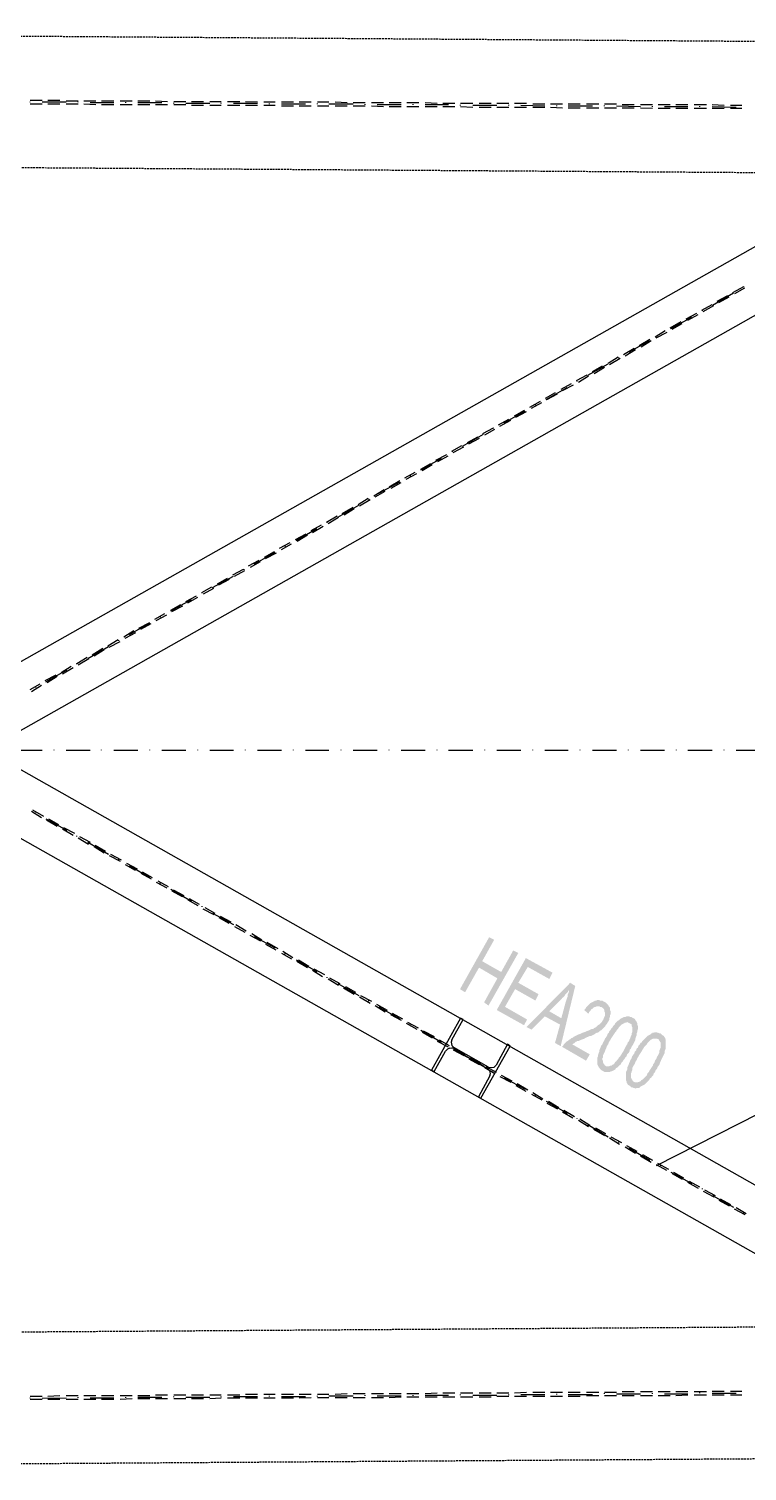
# Model space of a CAD drawing. Header units: metres. Extents: x 11 to 152679, y -40 to 137873.
# Drawn here: x 28890 to 31291, y 1538 to 6358 of the extents above; entities that cross this region are included whole.
import ezdxf

# ---------------------------------------------------------------- set-up
doc = ezdxf.new("R2010")
doc.units = ezdxf.units.M
doc.linetypes.add('HIDDEN', pattern=[9.525, 6.35, -3.175])
for name, color, linetype in [('CA3', 6, 'Continuous'), ('LAYER_1', 160, 'Continuous'), ('TR', 4, 'HIDDEN')]:
    doc.layers.add(name, color=color, linetype=linetype)

# ---------------------------------------------------------------- blocks, each defined once
blk = doc.blocks.new('TPODISTINTIPILONE')
at = {"layer": 'LAYER_1'}
for points in [[(24079.1, 2275.9), (24062.2, 2284.4), (23964.8, 2110.8), (23981.7, 2100.2), (24028.3, 2182.8), (24089.7, 2146.8), (24038.9, 2204)], [(24159.5, 2231.5), (24142.6, 2240), (24102.4, 2168), (24038.9, 2204), (24089.7, 2146.8), (24045.2, 2066.4), (24060, 2055.8)], [(24273.8, 2165.9), (24184.9, 2214.5), (24087.5, 2041), (24178.6, 1990.2), (24189.1, 2009.2), (24115.1, 2051.6), (24148.9, 2110.8), (24216.7, 2072.7), (24227.2, 2093.9), (24159.5, 2132), (24191.3, 2184.9), (24263.2, 2144.7)], [(24350, 2121.4), (24333.1, 2132), (24187, 1983.8), (24204, 1975.4), (24248.4, 2019.8), (24299.2, 1992.3), (24263.2, 2036.7), (24305.6, 2079.1), (24305.6, 2081.2), (24309.8, 2083.3), (24314, 2087.5), (24316.1, 2091.8), (24320.4, 2096), (24324.6, 2100.2), (24326.7, 2104.5), (24331, 2108.7)], [(24350, 2121.4), (24331, 2108.7), (24328.8, 2106.6), (24328.8, 2102.4), (24326.7, 2096), (24324.6, 2091.8), (24324.6, 2085.4), (24322.5, 2081.2), (24318.3, 2068.5), (24303.4, 2013.5), (24263.2, 2036.7), (24299.2, 1992.3), (24282.3, 1930.9), (24301.3, 1920.3)], [(24447.4, 2068.5), (24443.1, 2070.6), (24441, 2072.7), (24432.6, 2072.7), (24428.3, 2074.8), (24424.1, 2074.8), (24419.9, 2072.7), (24415.6, 2072.7), (24413.5, 2070.6), (24409.3, 2068.5), (24405, 2066.4), (24400.8, 2064.3), (24390.2, 2053.7), (24386, 2049.5), (24383.9, 2045.2), (24379.7, 2041), (24394.5, 2028.3), (24396.6, 2034.6), (24400.8, 2038.9), (24402.9, 2043.1), (24407.2, 2045.2), (24411.4, 2049.5), (24415.6, 2051.6), (24417.7, 2051.6), (24422, 2053.7), (24430.4, 2053.7), (24432.6, 2051.6), (24436.8, 2051.6), (24468.5, 2034.6), (24468.5, 2038.9), (24466.4, 2038.9), (24466.4, 2047.3), (24464.3, 2051.6), (24462.2, 2053.7), (24460.1, 2057.9), (24458, 2060), (24453.7, 2064.3), (24451.6, 2066.4)], [(24468.5, 2034.6), (24436.8, 2051.6), (24438.9, 2049.5), (24443.1, 2047.3), (24445.2, 2045.2), (24447.4, 2041), (24447.4, 2036.7), (24449.5, 2032.5), (24449.5, 2021.9), (24447.4, 2017.7), (24445.2, 2013.5), (24443.1, 2007.1), (24441, 2005), (24438.9, 2000.8), (24434.7, 1996.5), (24430.4, 1992.3), (24426.2, 1990.2), (24422, 1985.9), (24419.9, 1983.8), (24415.6, 1981.7), (24411.4, 1979.6), (24409.3, 1977.5), (24405, 1977.5), (24400.8, 1975.4), (24396.6, 1973.2), (24390.2, 1971.1), (24386, 1969), (24379.7, 1966.9), (24373.3, 1964.8), (24369.1, 1962.7), (24364.8, 1960.5), (24358.5, 1958.4), (24354.2, 1956.3), (24345.8, 1952.1), (24343.7, 1950), (24339.4, 1947.8), (24337.3, 1947.8), (24333.1, 1943.6), (24328.8, 1941.5), (24324.6, 1937.3), (24320.4, 1935.1), (24311.9, 1926.7), (24309.8, 1922.5), (24305.6, 1918.2), (24386, 1871.7), (24398.7, 1892.8), (24339.4, 1926.7), (24347.9, 1930.9), (24352.1, 1935.1), (24354.2, 1935.1), (24356.4, 1937.3), (24360.6, 1937.3), (24364.8, 1939.4), (24369.1, 1941.5), (24375.4, 1943.6), (24381.8, 1945.7), (24383.9, 1947.8), (24388.1, 1950), (24394.5, 1952.1), (24398.7, 1954.2), (24402.9, 1954.2), (24407.2, 1956.3), (24415.6, 1960.5), (24417.7, 1962.7), (24422, 1964.8), (24424.1, 1964.8), (24428.3, 1966.9), (24432.6, 1971.1), (24436.8, 1973.2), (24441, 1977.5), (24443.1, 1979.6), (24449.5, 1985.9), (24451.6, 1990.2), (24455.8, 1994.4), (24458, 1998.6), (24462.2, 2005), (24464.3, 2009.2), (24464.3, 2013.5), (24466.4, 2019.8), (24466.4, 2024), (24468.5, 2028.3)], [(24540.5, 2015.6), (24538.4, 2017.7), (24534.2, 2017.7), (24529.9, 2019.8), (24521.5, 2019.8), (24517.2, 2017.7), (24513, 2017.7), (24508.8, 2015.6), (24504.5, 2013.5), (24532, 1996.5), (24536.3, 1994.4), (24538.4, 1992.3), (24538.4, 1988.1), (24540.5, 1983.8), (24540.5, 1966.9), (24538.4, 1962.7), (24538.4, 1958.4), (24536.3, 1954.2), (24534.2, 1947.8), (24532, 1943.6), (24529.9, 1937.3), (24525.7, 1933), (24523.6, 1926.7), (24519.4, 1920.3), (24515.1, 1911.9), (24510.9, 1903.4), (24506.6, 1897), (24504.5, 1892.8), (24500.3, 1886.5), (24496.1, 1882.2), (24493.9, 1878), (24489.7, 1873.8), (24487.6, 1869.5), (24483.4, 1867.4), (24481.3, 1863.2), (24477, 1858.9), (24474.9, 1858.9), (24470.7, 1854.7), (24466.4, 1854.7), (24462.2, 1852.6), (24453.7, 1852.6), (24451.6, 1854.7), (24424.1, 1867.4), (24424.1, 1858.9), (24426.2, 1854.7), (24428.3, 1850.5), (24430.4, 1848.4), (24432.6, 1844.1), (24436.8, 1839.9), (24445.2, 1835.7), (24449.5, 1833.5), (24464.3, 1833.5), (24468.5, 1835.7), (24470.7, 1835.7), (24479.1, 1839.9), (24483.4, 1842), (24485.5, 1846.2), (24489.7, 1848.4), (24493.9, 1852.6), (24498.2, 1856.8), (24500.3, 1856.8), (24504.5, 1865.3), (24508.8, 1869.5), (24510.9, 1873.8), (24515.1, 1878), (24517.2, 1882.2), (24521.5, 1886.5), (24523.6, 1892.8), (24527.8, 1897), (24532, 1903.4), (24532, 1907.6), (24536.3, 1911.9), (24538.4, 1918.2), (24542.6, 1924.6), (24544.7, 1928.8), (24546.9, 1933), (24549, 1937.3), (24551.1, 1941.5), (24551.1, 1945.7), (24553.2, 1952.1), (24555.3, 1956.3), (24555.3, 1962.7), (24557.5, 1966.9), (24557.5, 1971.1), (24559.6, 1977.5), (24559.6, 1985.9), (24557.5, 1992.3), (24557.5, 1996.5), (24553.2, 2005), (24551.1, 2007.1), (24549, 2011.4), (24544.7, 2013.5)], [(24504.5, 2013.5), (24500.3, 2011.4), (24496.1, 2007.1), (24491.8, 2005), (24487.6, 2000.8), (24483.4, 1996.5), (24483.4, 1994.4), (24477, 1988.1), (24474.9, 1983.8), (24470.7, 1979.6), (24468.5, 1975.4), (24464.3, 1971.1), (24462.2, 1964.8), (24458, 1960.5), (24455.8, 1954.2), (24451.6, 1947.8), (24449.5, 1945.7), (24447.4, 1939.4), (24443.1, 1933), (24441, 1926.7), (24436.8, 1922.5), (24434.7, 1916.1), (24432.6, 1911.9), (24430.4, 1905.5), (24430.4, 1901.3), (24428.3, 1897), (24426.2, 1890.7), (24426.2, 1886.5), (24424.1, 1882.2), (24424.1, 1867.4), (24451.6, 1854.7), (24449.5, 1854.7), (24447.4, 1858.9), (24445.2, 1861.1), (24443.1, 1865.3), (24443.1, 1869.5), (24441, 1873.8), (24441, 1880.1), (24443.1, 1882.2), (24443.1, 1890.7), (24449.5, 1903.4), (24451.6, 1909.7), (24453.7, 1914), (24455.8, 1920.3), (24460.1, 1926.7), (24462.2, 1933), (24466.4, 1939.4), (24468.5, 1943.6), (24477, 1956.3), (24481.3, 1962.7), (24483.4, 1966.9), (24487.6, 1971.1), (24489.7, 1975.4), (24493.9, 1979.6), (24496.1, 1983.8), (24504.5, 1992.3), (24513, 1996.5), (24515.1, 1998.6), (24519.4, 1998.6), (24523.6, 2000.8), (24532, 1996.5)], [(24635.8, 1962.7), (24631.5, 1962.7), (24627.3, 1964.8), (24625.2, 1964.8), (24620.9, 1966.9), (24616.7, 1966.9), (24612.5, 1964.8), (24608.2, 1964.8), (24608.2, 1962.7), (24604, 1962.7), (24599.8, 1958.4), (24625.2, 1943.6), (24627.3, 1943.6), (24629.4, 1941.5), (24631.5, 1937.3), (24633.6, 1935.1), (24635.8, 1930.9), (24635.8, 1916.1), (24633.6, 1911.9), (24633.6, 1909.7), (24631.5, 1905.5), (24631.5, 1899.2), (24629.4, 1894.9), (24627.3, 1890.7), (24623.1, 1884.3), (24620.9, 1878), (24616.7, 1871.7), (24614.6, 1865.3), (24610.4, 1858.9), (24610.4, 1856.8), (24606.1, 1850.5), (24601.9, 1844.1), (24597.7, 1837.8), (24595.5, 1833.5), (24591.3, 1829.3), (24589.2, 1823), (24582.8, 1816.6), (24578.6, 1812.4), (24576.5, 1810.3), (24574.4, 1808.1), (24570.1, 1806), (24570.1, 1803.9), (24565.9, 1801.8), (24559.6, 1799.7), (24549, 1799.7), (24544.7, 1801.8), (24519.4, 1814.5), (24519.4, 1806), (24521.5, 1801.8), (24521.5, 1797.6), (24523.6, 1795.4), (24525.7, 1791.2), (24529.9, 1789.1), (24532, 1787), (24536.3, 1784.9), (24536.3, 1782.7), (24540.5, 1782.7), (24544.7, 1780.6), (24546.9, 1780.6), (24551.1, 1778.5), (24555.3, 1780.6), (24563.8, 1780.6), (24565.9, 1782.7), (24568, 1784.9), (24576.5, 1789.1), (24580.7, 1791.2), (24585, 1795.4), (24589.2, 1799.7), (24593.4, 1803.9), (24597.7, 1808.1), (24599.8, 1812.4), (24604, 1814.5), (24606.1, 1818.7), (24610.4, 1823), (24612.5, 1829.3), (24616.7, 1833.5), (24618.8, 1839.9), (24623.1, 1844.1), (24625.2, 1850.5), (24627.3, 1852.6), (24631.5, 1858.9), (24633.6, 1865.3), (24635.8, 1869.5), (24637.9, 1875.9), (24648.5, 1897), (24648.5, 1903.4), (24650.6, 1907.6), (24652.7, 1914), (24652.7, 1941.5), (24650.6, 1945.7), (24650.6, 1947.8), (24648.5, 1950), (24646.3, 1954.2), (24642.1, 1956.3), (24640, 1958.4)], [(24599.8, 1958.4), (24595.5, 1956.3), (24591.3, 1954.2), (24582.8, 1945.7), (24574.4, 1937.3), (24572.3, 1933), (24568, 1930.9), (24565.9, 1926.7), (24561.7, 1922.5), (24559.6, 1916.1), (24555.3, 1911.9), (24553.2, 1905.5), (24549, 1901.3), (24546.9, 1894.9), (24544.7, 1892.8), (24540.5, 1886.5), (24538.4, 1880.1), (24534.2, 1873.8), (24532, 1867.4), (24529.9, 1863.2), (24527.8, 1856.8), (24525.7, 1852.6), (24523.6, 1848.4), (24523.6, 1842), (24519.4, 1833.5), (24519.4, 1814.5), (24544.7, 1801.8), (24542.6, 1803.9), (24540.5, 1808.1), (24538.4, 1810.3), (24536.3, 1814.5), (24536.3, 1829.3), (24538.4, 1833.5), (24538.4, 1835.7), (24540.5, 1839.9), (24540.5, 1846.2), (24542.6, 1850.5), (24544.7, 1854.7), (24549, 1861.1), (24551.1, 1867.4), (24555.3, 1873.8), (24557.5, 1880.1), (24561.7, 1886.5), (24563.8, 1890.7), (24568, 1897), (24572.3, 1903.4), (24574.4, 1907.6), (24578.6, 1914), (24580.7, 1918.2), (24585, 1922.5), (24589.2, 1926.7), (24591.3, 1930.9), (24593.4, 1933), (24597.7, 1937.3), (24599.8, 1939.4), (24601.9, 1941.5), (24610.4, 1945.7), (24623.1, 1945.7), (24625.2, 1943.6)]]:
    blk.add_hatch(color=7, dxfattribs=at).paths.add_polyline_path(points, is_closed=False)
at = {"layer": 'CA3'}
blk.add_lwpolyline([(18302.7, 836.6), (25755.5, 5046.7), (25952.3, 5044.5), (25952.3, 4928.1), (18510.1, 722.3), (18302.7, 722.3)], close=True, dxfattribs=at)
blk.add_lwpolyline([(22184.7, 2790.3), (25755.5, 773.1), (25952.3, 773.1), (25952.3, 889.5), (22387.9, 2904.6)], dxfattribs=at)
at = {"layer": 'LAYER_1', "color": 7}
for p, q in [((22567.8, 5080.5), (22527.6, 5080.5)), ((22527.6, 5074.2), (22527.6, 5076.3)), ((22567.8, 5067.8), (22527.6, 5067.8)), ((22648.2, 5074.2), (22567.8, 5074.2)), ((22627, 5080.5), (22586.8, 5080.5)), ((22627, 5067.8), (22586.8, 5067.8)), ((22688.4, 5078.4), (22648.2, 5078.4)), ((22688.4, 5067.8), (22648.2, 5067.8)), ((22688.4, 5074.2), (22688.4, 5076.3)), ((22747.7, 5078.4), (22707.5, 5078.4)), ((22747.7, 5065.7), (22707.5, 5067.8)), ((22807, 5072), (22728.6, 5072)), ((22807, 5078.4), (22766.7, 5078.4)), ((22807, 5065.7), (22766.7, 5065.7)), ((22868.3, 5078.4), (22828.1, 5078.4)), ((22868.3, 5065.7), (22828.1, 5065.7)), ((22847.2, 5072), (22847.2, 5074.2)), ((22927.6, 5078.4), (22887.4, 5078.4)), ((22967.8, 5072), (22887.4, 5072)), ((22927.6, 5065.7), (22887.4, 5065.7)), ((22986.9, 5076.3), (22946.7, 5078.4)), ((22986.9, 5065.7), (22946.7, 5065.7)), ((23048.3, 5076.3), (23008, 5076.3)), ((23008, 5069.9), (23008, 5072)), ((23048.3, 5065.7), (23008, 5065.7)), ((23128.7, 5069.9), (23048.3, 5069.9)), ((23107.5, 5076.3), (23067.3, 5076.3)), ((23107.5, 5063.6), (23067.3, 5063.6)), ((23166.8, 5076.3), (23128.7, 5076.3)), ((23166.8, 5063.6), (23128.7, 5063.6)), ((23166.8, 5069.9), (23166.8, 5072)), ((23228.2, 5076.3), (23188, 5076.3)), ((23228.2, 5063.6), (23188, 5063.6)), ((23287.5, 5069.9), (23207, 5069.9)), ((23287.5, 5074.2), (23247.2, 5076.3)), ((23287.5, 5063.6), (23247.2, 5063.6)), ((23346.7, 5074.2), (23308.6, 5074.2)), ((23346.7, 5063.6), (23308.6, 5063.6)), ((23327.7, 5067.8), (23327.7, 5069.9)), ((23408.1, 5074.2), (23367.9, 5074.2)), ((23448.3, 5067.8), (23367.9, 5067.8)), ((23408.1, 5061.5), (23367.9, 5061.5)), ((23467.4, 5074.2), (23427.2, 5074.2)), ((23467.4, 5061.5), (23427.2, 5061.5)), ((23526.6, 5074.2), (23488.5, 5074.2)), ((23488.5, 5067.8), (23488.5, 5069.9)), ((23526.6, 5061.5), (23488.5, 5061.5)), ((23607.1, 5067.8), (23526.6, 5067.8)), ((23588, 5072), (23547.8, 5074.2)), ((23588, 5061.5), (23547.8, 5061.5)), ((23647.3, 5072), (23607.1, 5072)), ((23647.3, 5061.5), (23607.1, 5061.5)), ((23647.3, 5065.7), (23647.3, 5067.8)), ((23708.7, 5072), (23668.4, 5072)), ((23708.7, 5059.3), (23668.4, 5061.5)), ((23767.9, 5065.7), (23687.5, 5065.7)), ((23767.9, 5072), (23727.7, 5072)), ((23827.2, 5072), (23787, 5072)), ((23808.1, 5065.7), (23808.1, 5067.8)), ((23888.6, 5069.9), (23848.4, 5072)), ((23926.7, 5065.7), (23848.4, 5065.7)), ((23947.8, 5069.9), (23907.6, 5069.9)), ((24007.1, 5069.9), (23966.9, 5069.9)), ((23966.9, 5063.6), (23966.9, 5065.7)), ((24087.5, 5063.6), (24007.1, 5063.6)), ((24068.5, 5069.9), (24028.3, 5069.9)), ((24127.7, 5069.9), (24087.5, 5069.9)), ((24127.7, 5063.6), (24127.7, 5065.7)), ((24187, 5069.9), (24146.8, 5069.9)), ((24248.4, 5061.5), (24168, 5063.6)), ((24248.4, 5067.8), (24208.2, 5067.8)), ((24307.7, 5067.8), (24267.5, 5067.8)), ((24288.6, 5061.5), (24288.6, 5063.6)), ((24366.9, 5067.8), (24326.7, 5067.8)), ((24407.2, 5061.5), (24326.7, 5061.5)), ((24428.3, 5067.8), (24388.1, 5067.8)), ((24487.6, 5067.8), (24447.4, 5067.8)), ((24447.4, 5061.5), (24447.4, 5063.6)), ((24568, 5059.3), (24487.6, 5061.5)), ((24546.9, 5065.7), (24506.6, 5065.7)), ((24608.2, 5065.7), (24568, 5065.7)), ((24608.2, 5059.3), (24608.2, 5061.5)), ((24667.5, 5065.7), (24627.3, 5065.7)), ((24726.8, 5065.7), (24686.6, 5065.7)), ((24788.2, 5065.7), (24747.9, 5065.7)), ((24767, 5059.3), (24767, 5061.5)), ((24847.4, 5063.6), (24807.2, 5065.7)), ((24906.7, 5063.6), (24868.6, 5063.6)), ((23767.9, 5059.3), (23727.7, 5059.3)), ((23827.2, 5059.3), (23787, 5059.3)), ((23888.6, 5059.3), (23848.4, 5059.3)), ((23947.8, 5059.3), (23907.6, 5059.3)), ((24007.1, 5057.2), (23966.9, 5059.3)), ((24068.5, 5057.2), (24028.3, 5057.2)), ((24127.7, 5057.2), (24087.5, 5057.2)), ((24187, 5057.2), (24146.8, 5057.2)), ((24248.4, 5057.2), (24208.2, 5057.2)), ((24307.7, 5055.1), (24267.5, 5057.2)), ((24366.9, 5055.1), (24326.7, 5055.1)), ((24428.3, 5055.1), (24388.1, 5055.1)), ((24487.6, 5055.1), (24447.4, 5055.1)), ((24546.9, 5055.1), (24506.6, 5055.1)), ((24608.2, 5053), (24568, 5055.1)), ((24667.5, 5053), (24627.3, 5053)), ((24726.8, 5059.3), (24648.5, 5059.3)), ((24726.8, 5053), (24686.6, 5053)), ((24788.2, 5053), (24747.9, 5053)), ((24887.6, 5057.2), (24807.2, 5059.3)), ((24847.4, 5053), (24807.2, 5053)), ((24906.7, 5053), (24868.6, 5053)), ((24809.3, 4396.8), (24879.2, 4437)), ((24877.1, 4439.2), (24913, 4458.2)), ((24883.4, 4434.9), (24917.3, 4454)), ((24913, 4456.1), (24913, 4458.2)), ((24773.3, 4379.9), (24807.2, 4398.9)), ((24777.6, 4375.7), (24813.6, 4394.7)), ((24824.1, 4409.5), (24860.1, 4428.6)), ((24830.5, 4405.3), (24864.4, 4424.3)), ((24667.5, 4320.6), (24703.5, 4341.8)), ((24669.6, 4318.5), (24739.5, 4356.6)), ((24720.4, 4350.3), (24756.4, 4369.3)), ((24726.8, 4346), (24760.6, 4365.1)), ((24775.5, 4377.8), (24775.5, 4379.9)), ((24616.7, 4291), (24650.6, 4312.2)), ((24620.9, 4286.8), (24656.9, 4305.8)), ((24635.8, 4299.5), (24635.8, 4301.6)), ((24673.9, 4316.4), (24707.7, 4335.4)), ((24510.9, 4231.7), (24546.9, 4252.9)), ((24517.2, 4227.5), (24551.1, 4248.7)), ((24529.9, 4240.2), (24599.8, 4278.3)), ((24563.8, 4261.4), (24599.8, 4282.5)), ((24570.1, 4257.1), (24604, 4278.3)), ((24392.3, 4161.9), (24460.1, 4200)), ((24407.2, 4174.6), (24441, 4193.6)), ((24460.1, 4202.1), (24493.9, 4223.3)), ((24464.3, 4197.9), (24500.3, 4219)), ((24496.1, 4219), (24496.1, 4221.1)), ((24354.2, 4145), (24390.2, 4164)), ((24360.6, 4138.6), (24394.5, 4159.8)), ((24413.5, 4168.2), (24447.4, 4189.4)), ((24250.5, 4085.7), (24284.4, 4104.7)), ((24252.6, 4081.4), (24322.5, 4121.7)), ((24254.8, 4081.4), (24290.7, 4100.5)), ((24303.4, 4115.3), (24337.3, 4134.4)), ((24307.7, 4111.1), (24343.7, 4130.1)), ((24356.4, 4140.7), (24356.4, 4142.8)), ((24197.6, 4056), (24233.6, 4075.1)), ((24204, 4051.8), (24237.8, 4070.9)), ((24216.7, 4062.4), (24216.7, 4064.5)), ((24093.9, 3996.8), (24127.7, 4015.8)), ((24098.1, 3992.5), (24134.1, 4011.6)), ((24112.9, 4003.1), (24182.8, 4043.3)), ((24146.8, 4026.4), (24180.7, 4045.5)), ((24151, 4022.2), (24187, 4041.2)), ((23973.2, 3924.8), (24043.1, 3965)), ((23990.2, 3937.5), (24024.1, 3956.6)), ((23994.4, 3933.3), (24030.4, 3952.3)), ((24041, 3967.1), (24077, 3986.2)), ((24047.3, 3962.9), (24081.2, 3982)), ((24077, 3984.1), (24077, 3986.2)), ((23937.3, 3907.9), (23971.1, 3926.9)), ((23939.4, 3905.8), (23939.4, 3907.9)), ((23941.5, 3903.6), (23977.5, 3922.7)), ((23833.5, 3846.5), (23903.4, 3884.6)), ((23833.5, 3848.6), (23867.4, 3867.7)), ((23837.8, 3844.4), (23871.6, 3863.4)), ((23884.4, 3878.2), (23920.3, 3897.3)), ((23890.7, 3874), (23924.6, 3893.1)), ((23727.7, 3789.3), (23763.7, 3810.5)), ((23780.6, 3819), (23814.5, 3838)), ((23784.9, 3814.7), (23820.8, 3833.8)), ((23799.7, 3825.3), (23799.7, 3827.5)), ((23676.9, 3759.7), (23710.8, 3780.9)), ((23681.1, 3755.5), (23715, 3774.5)), ((23693.8, 3768.2), (23763.7, 3806.3)), ((23734.1, 3785.1), (23767.9, 3804.2)), ((23556.3, 3687.7), (23626.1, 3728)), ((23571.1, 3700.4), (23607.1, 3721.6)), ((23577.4, 3696.2), (23611.3, 3717.4)), ((23624, 3730.1), (23657.9, 3751.2)), ((23628.2, 3725.8), (23664.2, 3747)), ((23660, 3747), (23660, 3749.1)), ((23518.2, 3670.8), (23554.1, 3692)), ((23520.3, 3668.7), (23520.3, 3670.8)), ((23524.5, 3666.6), (23558.4, 3687.7)), ((23414.4, 3613.7), (23450.4, 3632.7)), ((23416.6, 3609.4), (23486.4, 3649.6)), ((23420.8, 3607.3), (23454.7, 3628.5)), ((23467.4, 3643.3), (23501.2, 3662.3)), ((23471.6, 3637), (23507.6, 3658.1)), ((23276.9, 3531.1), (23346.7, 3571.3)), ((23310.7, 3554.4), (23344.6, 3573.4)), ((23315, 3550.2), (23350.9, 3569.2)), ((23361.5, 3584), (23397.5, 3603.1)), ((23367.9, 3579.8), (23401.7, 3598.9)), ((23380.6, 3590.4), (23380.6, 3592.5)), ((23257.8, 3524.8), (23293.8, 3543.8)), ((23264.2, 3520.5), (23298, 3539.6)), ((23137.2, 3452.8), (23207, 3490.9)), ((23154.1, 3465.5), (23188, 3484.5)), ((23158.3, 3461.3), (23194.3, 3480.3)), ((23204.9, 3495.1), (23240.9, 3514.2)), ((23211.3, 3490.9), (23245.1, 3510)), ((23243, 3512.1), (23243, 3514.2)), ((23048.3, 3406.2), (23084.2, 3425.3)), ((23101.2, 3435.9), (23135, 3454.9)), ((23103.3, 3433.7), (23103.3, 3435.9)), ((23107.5, 3431.6), (23141.4, 3450.7)), ((22997.5, 3374.5), (23067.3, 3412.6)), ((22997.5, 3376.6), (23031.3, 3395.6)), ((23001.7, 3372.4), (23037.7, 3391.4)), ((23054.6, 3402), (23088.5, 3421)), ((22859.9, 3296.2), (22927.6, 3334.3)), ((22891.6, 3317.3), (22927.6, 3336.4)), ((22898, 3313.1), (22931.9, 3332.1)), ((22944.5, 3347), (22978.4, 3366)), ((22948.8, 3342.7), (22984.8, 3361.8)), ((22963.6, 3353.3), (22963.6, 3355.4)), ((22787.9, 3258.1), (22821.8, 3279.2)), ((22840.8, 3287.7), (22874.7, 3308.9)), ((22845.1, 3283.5), (22881, 3302.5)), ((22720.2, 3215.7), (22790, 3255.9)), ((22735, 3228.4), (22771, 3249.6)), ((22741.3, 3224.2), (22775.2, 3245.4)), ((22792.2, 3253.8), (22828.1, 3272.9)), ((22823.9, 3275), (22823.9, 3277.1)), ((22631.3, 3169.2), (22665.1, 3190.3)), ((22635.5, 3164.9), (22671.5, 3186.1)), ((22684.2, 3198.8), (22718.1, 3220)), ((22684.2, 3196.7), (22684.2, 3198.8)), ((22688.4, 3194.6), (22724.4, 3215.7)), ((22578.4, 3141.7), (22614.4, 3160.7)), ((22580.5, 3137.4), (22650.3, 3177.6)), ((22584.7, 3135.3), (22618.6, 3156.5)), ((22527.6, 3112), (22561.4, 3131.1)), ((22531.8, 3105.7), (22565.7, 3126.8)), ((22546.6, 3118.4), (22546.6, 3120.5)), ((22487.3, 2908.8), (22567.8, 2908.8)), ((22608, 2908.8), (22608, 2910.9)), ((22648.2, 2908.8), (22728.6, 2908.8)), ((22766.7, 2908.8), (22766.7, 2910.9)), ((22807, 2908.8), (22887.4, 2908.8)), ((22927.6, 2908.8), (22927.6, 2910.9)), ((22967.8, 2908.8), (23048.3, 2908.8)), ((23088.5, 2908.8), (23088.5, 2910.9)), ((23128.7, 2908.8), (23207, 2908.8)), ((23247.2, 2908.8), (23247.2, 2910.9)), ((23287.5, 2908.8), (23367.9, 2908.8)), ((23408.1, 2908.8), (23408.1, 2910.9)), ((23448.3, 2908.8), (23526.6, 2908.8)), ((23566.9, 2908.8), (23566.9, 2910.9)), ((23607.1, 2908.8), (23687.5, 2908.8)), ((23727.7, 2908.8), (23727.7, 2910.9)), ((23767.9, 2908.8), (23848.4, 2908.8)), ((23888.6, 2908.8), (23888.6, 2910.9)), ((23926.7, 2908.8), (24007.1, 2908.8)), ((24047.3, 2908.8), (24047.3, 2910.9)), ((24087.5, 2908.8), (24168, 2908.8)), ((24208.2, 2908.8), (24208.2, 2910.9)), ((24248.4, 2908.8), (24326.7, 2908.8)), ((24366.9, 2908.8), (24366.9, 2910.9)), ((24407.2, 2908.8), (24487.6, 2908.8)), ((24527.8, 2908.8), (24527.8, 2910.9)), ((24568, 2908.8), (24648.5, 2908.8)), ((24688.7, 2908.8), (24688.7, 2910.9)), ((24726.8, 2908.8), (24807.2, 2908.8)), ((24847.4, 2908.8), (24847.4, 2910.9)), ((24887.6, 2908.8), (24968.1, 2908.8)), ((22531.8, 2705.6), (22565.7, 2684.5)), ((22536, 2709.8), (22572, 2688.7)), ((22546.6, 2701.4), (22546.6, 2703.5)), ((22546.6, 2701.4), (22546.6, 2703.5)), ((22580.5, 2680.2), (22650.3, 2642.1)), ((22580.5, 2680.2), (22650.3, 2642.1)), ((22582.6, 2676), (22618.6, 2654.8)), ((22588.9, 2680.2), (22622.8, 2661.2)), ((22635.5, 2646.4), (22671.5, 2625.2)), ((22639.7, 2650.6), (22675.7, 2631.5)), ((22684.2, 2620.9), (22684.2, 2623.1)), ((22684.2, 2620.9), (22684.2, 2623.1)), ((22688.4, 2616.7), (22722.3, 2595.5)), ((22692.7, 2620.9), (22728.6, 2601.9)), ((22720.2, 2601.9), (22790, 2561.7)), ((22720.2, 2601.9), (22790, 2561.7)), ((22741.3, 2587.1), (22775.2, 2565.9)), ((22745.6, 2591.3), (22779.4, 2572.3)), ((22792.2, 2557.5), (22828.1, 2538.4)), ((22796.4, 2561.7), (22832.4, 2542.6)), ((22823.9, 2542.6), (22823.9, 2544.7)), ((22823.9, 2542.6), (22823.9, 2544.7)), ((22845.1, 2527.8), (22878.9, 2508.8)), ((22849.3, 2532), (22885.3, 2513)), ((22859.9, 2523.6), (22927.6, 2483.4)), ((22859.9, 2523.6), (22927.6, 2483.4)), ((22898, 2498.2), (22931.9, 2479.1)), ((22902.2, 2502.4), (22936.1, 2483.4)), ((22948.8, 2468.5), (22984.8, 2449.5)), ((22955.1, 2472.8), (22989, 2453.7)), ((22963.6, 2464.3), (22963.6, 2466.4)), ((22963.6, 2464.3), (22963.6, 2466.4)), ((22997.5, 2445.3), (23067.3, 2405)), ((22997.5, 2445.3), (23067.3, 2405)), ((23001.7, 2438.9), (23035.6, 2419.9)), ((23005.9, 2443.1), (23041.9, 2424.1)), ((23058.8, 2413.5), (23092.7, 2394.5)), ((23054.6, 2409.3), (23088.5, 2390.2)), ((23103.3, 2386), (23103.3, 2388.1)), ((23103.3, 2386), (23103.3, 2388.1)), ((23105.4, 2379.6), (23141.4, 2360.6)), ((23111.8, 2383.9), (23145.6, 2364.8)), ((23137.2, 2364.8), (23207, 2326.7)), ((23137.2, 2364.8), (23207, 2326.7)), ((23158.3, 2350), (23192.2, 2331)), ((23162.6, 2354.2), (23198.5, 2335.2)), ((23211.3, 2320.4), (23245.1, 2301.3)), ((23215.5, 2326.7), (23249.4, 2305.6)), ((23243, 2307.7), (23243, 2309.8)), ((23243, 2307.7), (23243, 2309.8)), ((23262, 2290.7), (23298, 2271.7)), ((23268.4, 2297.1), (23302.3, 2275.9)), ((23276.9, 2286.5), (23346.7, 2248.4)), ((23276.9, 2286.5), (23346.7, 2248.4)), ((23319.2, 2267.5), (23355.2, 2246.3)), ((23315, 2261.1), (23348.8, 2242.1)), ((23367.9, 2231.5), (23401.7, 2212.4)), ((23372.1, 2237.8), (23406, 2216.7)), ((23380.6, 2227.2), (23380.6, 2229.4)), ((23380.6, 2227.2), (23380.6, 2229.4)), ((23416.6, 2208.2), (23486.4, 2170.1)), ((23416.6, 2208.2), (23486.4, 2170.1)), ((23418.7, 2204), (23454.7, 2182.8)), ((23425, 2208.2), (23458.9, 2187)), ((23471.6, 2174.3), (23505.5, 2153.2)), ((23475.8, 2178.6), (23511.8, 2159.5)), ((23520.3, 2148.9), (23520.3, 2151)), ((23520.3, 2148.9), (23520.3, 2151)), ((23524.5, 2144.7), (23558.4, 2123.5)), ((23528.8, 2148.9), (23562.6, 2129.9)), ((23556.3, 2129.9), (23626.1, 2089.7)), ((23556.3, 2129.9), (23626.1, 2089.7)), ((23575.3, 2115.1), (23611.3, 2093.9)), ((23581.7, 2119.3), (23615.5, 2100.2)), ((23628.2, 2085.4), (23664.2, 2064.3)), ((23632.5, 2089.7), (23668.4, 2070.6)), ((23660, 2070.6), (23660, 2072.7)), ((23660, 2070.6), (23660, 2072.7)), ((23681.1, 2055.8), (23715, 2034.6)), ((23685.4, 2060), (23721.4, 2041)), ((23693.8, 2051.6), (23763.7, 2011.4)), ((23693.8, 2051.6), (23763.7, 2011.4)), ((23731.9, 2026.2), (23767.9, 2007.1)), ((23738.3, 2030.4), (23772.2, 2011.4)), ((23784.9, 1996.5), (23820.8, 1977.5)), ((23789.1, 2000.8), (23825.1, 1981.7)), ((23799.7, 1992.3), (23799.7, 1994.4)), ((23799.7, 1992.3), (23799.7, 1994.4)), ((23833.5, 1973.2), (23903.4, 1933)), ((23833.5, 1973.2), (23903.4, 1933)), ((23837.8, 1966.9), (23871.6, 1947.8)), ((23842, 1971.1), (23878, 1952.1)), ((23888.6, 1937.3), (23924.6, 1918.2)), ((23894.9, 1941.5), (23928.8, 1922.5)), ((23939.4, 1914), (23939.4, 1916.1)), ((23939.4, 1914), (23939.4, 1916.1)), ((23941.5, 1911.9), (24057.9, 1844.1)), ((23941.5, 1907.6), (23977.5, 1888.6)), ((24060, 1850.5), (23943.6, 1916.1)), ((23945.7, 1911.9), (23981.7, 1892.8)), ((23973.2, 1892.8), (24043.1, 1854.7)), ((23973.2, 1892.8), (24043.1, 1854.7)), ((23998.6, 1882.2), (24034.6, 1863.2)), ((24123.5, 1926.7), (24085.4, 1856.8)), ((23994.4, 1878), (24028.3, 1858.9)), ((24047.3, 1848.4), (24081.2, 1829.3)), ((24051.6, 1852.6), (24085.4, 1833.5)), ((24077, 1835.7), (24077, 1837.8)), ((24077, 1835.7), (24077, 1837.8)), ((24098.1, 1818.7), (24134.1, 1799.7)), ((24102.4, 1823), (24138.3, 1803.9)), ((24112.9, 1814.5), (24182.8, 1776.4)), ((24112.9, 1814.5), (24182.8, 1776.4)), ((24151, 1789.1), (24184.9, 1770)), ((24155.3, 1795.4), (24191.3, 1774.3)), ((24204, 1759.5), (24237.8, 1740.4)), ((24208.2, 1765.8), (24242.1, 1744.6)), ((24216.7, 1755.2), (24216.7, 1757.3)), ((24216.7, 1755.2), (24216.7, 1757.3)), ((24252.6, 1736.2), (24322.5, 1696)), ((24252.6, 1736.2), (24322.5, 1696)), ((24261.1, 1736.2), (24295, 1715)), ((24254.8, 1729.8), (24290.7, 1710.8)), ((24307.7, 1700.2), (24341.6, 1681.1)), ((24311.9, 1706.5), (24347.9, 1685.4)), ((24356.4, 1676.9), (24356.4, 1679)), ((24356.4, 1676.9), (24356.4, 1679)), ((24360.6, 1672.7), (24394.5, 1651.5)), ((24364.8, 1676.9), (24398.7, 1655.7)), ((24392.3, 1657.9), (24460.1, 1617.6)), ((24392.3, 1657.9), (24460.1, 1617.6)), ((24411.4, 1643), (24447.4, 1621.9)), ((24417.7, 1647.3), (24451.6, 1628.2)), ((24464.3, 1613.4), (24498.2, 1592.2)), ((24468.5, 1617.6), (24504.5, 1598.6)), ((24496.1, 1598.6), (24496.1, 1600.7)), ((24496.1, 1598.6), (24496.1, 1600.7)), ((24517.2, 1583.8), (24551.1, 1562.6)), ((24521.5, 1588), (24555.3, 1569)), ((24529.9, 1579.5), (24599.8, 1539.3)), ((24529.9, 1579.5), (24599.8, 1539.3)), ((24568, 1554.2), (24604, 1533)), ((24574.4, 1558.4), (24608.2, 1539.3)), ((24620.9, 1524.5), (24654.8, 1505.5)), ((24625.2, 1528.7), (24661.2, 1509.7)), ((24635.8, 1520.3), (24635.8, 1522.4)), ((24635.8, 1520.3), (24635.8, 1522.4)), ((24669.6, 1499.1), (24739.5, 1461)), ((24669.6, 1499.1), (24739.5, 1461)), ((24673.9, 1494.9), (24707.7, 1475.8)), ((24678.1, 1499.1), (24712, 1480.1)), ((24724.7, 1465.2), (24760.6, 1446.2)), ((24731, 1469.5), (24764.9, 1450.4)), ((24775.5, 1442), (24775.5, 1444.1)), ((24775.5, 1442), (24775.5, 1444.1)), ((24777.6, 1435.6), (24813.6, 1416.6)), ((24781.8, 1439.8), (24817.8, 1420.8)), ((24809.3, 1420.8), (24879.2, 1382.7)), ((24809.3, 1420.8), (24879.2, 1382.7)), ((24830.5, 1406), (24864.4, 1386.9)), ((24834.7, 1410.2), (24868.6, 1391.2)), ((24881.3, 1376.4), (24917.3, 1357.3)), ((24887.6, 1380.6), (24921.5, 1361.5)), ((24913, 1361.5), (24913, 1363.6)), ((24913, 1361.5), (24913, 1363.6)), ((22567.8, 749.8), (22527.6, 749.8)), ((22527.6, 743.5), (22527.6, 745.6)), ((22567.8, 739.2), (22527.6, 739.2)), ((22567.8, 743.5), (22648.2, 745.6)), ((22627, 751.9), (22586.8, 749.8)), ((22627, 739.2), (22586.8, 739.2)), ((22688.4, 751.9), (22648.2, 751.9)), ((22688.4, 739.2), (22648.2, 739.2)), ((22688.4, 745.6), (22688.4, 747.7)), ((22747.7, 751.9), (22707.5, 751.9)), ((22747.7, 739.2), (22707.5, 739.2)), ((22728.6, 745.6), (22807, 745.6)), ((22807, 751.9), (22766.7, 751.9)), ((22807, 739.2), (22766.7, 739.2)), ((22868.3, 751.9), (22828.1, 751.9)), ((22868.3, 741.4), (22828.1, 739.2)), ((22847.2, 745.6), (22847.2, 747.7)), ((22927.6, 751.9), (22887.4, 751.9)), ((22887.4, 747.7), (22967.8, 747.7)), ((22927.6, 741.4), (22887.4, 741.4)), ((22986.9, 754), (22946.7, 754)), ((22986.9, 741.4), (22946.7, 741.4)), ((23048.3, 754), (23008, 754)), ((23008, 747.7), (23008, 749.8)), ((23048.3, 741.4), (23008, 741.4)), ((23048.3, 747.7), (23128.7, 747.7)), ((23107.5, 754), (23067.3, 754)), ((23107.5, 741.4), (23067.3, 741.4)), ((23166.8, 754), (23128.7, 754)), ((23166.8, 743.5), (23128.7, 741.4)), ((23166.8, 747.7), (23166.8, 749.8)), ((23228.2, 754), (23188, 754)), ((23228.2, 743.5), (23188, 743.5)), ((23207, 749.8), (23287.5, 749.8)), ((23287.5, 756.2), (23247.2, 756.2)), ((23287.5, 743.5), (23247.2, 743.5)), ((23346.7, 756.2), (23308.6, 756.2)), ((23346.7, 743.5), (23308.6, 743.5)), ((23327.7, 749.8), (23327.7, 751.9)), ((23408.1, 756.2), (23367.9, 756.2)), ((23367.9, 749.8), (23448.3, 749.8)), ((23408.1, 743.5), (23367.9, 743.5)), ((23467.4, 756.2), (23427.2, 756.2)), ((23467.4, 745.6), (23427.2, 743.5)), ((23526.6, 756.2), (23488.5, 756.2)), ((23488.5, 749.8), (23488.5, 751.9)), ((23526.6, 745.6), (23488.5, 745.6)), ((23526.6, 751.9), (23607.1, 751.9)), ((23588, 758.3), (23547.8, 756.2)), ((23588, 745.6), (23547.8, 745.6)), ((23647.3, 758.3), (23607.1, 758.3)), ((23647.3, 745.6), (23607.1, 745.6)), ((23647.3, 751.9), (23647.3, 754)), ((23708.7, 758.3), (23668.4, 758.3)), ((23708.7, 745.6), (23668.4, 745.6)), ((23687.5, 751.9), (23767.9, 751.9)), ((23767.9, 758.3), (23727.7, 758.3)), ((23767.9, 747.7), (23727.7, 745.6)), ((23827.2, 758.3), (23787, 758.3)), ((23827.2, 747.7), (23787, 747.7)), ((23808.1, 751.9), (23808.1, 754)), ((23888.6, 760.4), (23848.4, 758.3)), ((23848.4, 754), (23926.7, 754)), ((23888.6, 747.7), (23848.4, 747.7)), ((23947.8, 760.4), (23907.6, 760.4)), ((23947.8, 747.7), (23907.6, 747.7)), ((24007.1, 760.4), (23966.9, 760.4)), ((23966.9, 754), (23966.9, 756.2)), ((24007.1, 747.7), (23966.9, 747.7)), ((24007.1, 754), (24087.5, 754)), ((24068.5, 760.4), (24028.3, 760.4)), ((24068.5, 747.7), (24028.3, 747.7)), ((24127.7, 760.4), (24087.5, 760.4)), ((24127.7, 749.8), (24087.5, 749.8)), ((24127.7, 754), (24127.7, 756.2)), ((24187, 762.5), (24146.8, 760.4)), ((24187, 749.8), (24146.8, 749.8)), ((24168, 756.2), (24248.4, 756.2)), ((24248.4, 762.5), (24208.2, 762.5)), ((24248.4, 749.8), (24208.2, 749.8)), ((24307.7, 762.5), (24267.5, 762.5)), ((24307.7, 749.8), (24267.5, 749.8)), ((24288.6, 756.2), (24288.6, 758.3)), ((24366.9, 762.5), (24326.7, 762.5)), ((24326.7, 756.2), (24407.2, 756.2)), ((24366.9, 749.8), (24326.7, 749.8)), ((24428.3, 762.5), (24388.1, 762.5)), ((24428.3, 751.9), (24388.1, 751.9)), ((24487.6, 762.5), (24447.4, 762.5)), ((24447.4, 758.3), (24447.4, 760.4)), ((24487.6, 751.9), (24447.4, 751.9)), ((24487.6, 758.3), (24568, 758.3)), ((24546.9, 764.6), (24506.6, 764.6)), ((24546.9, 751.9), (24506.6, 751.9)), ((24608.2, 764.6), (24568, 764.6)), ((24608.2, 751.9), (24568, 751.9)), ((24608.2, 758.3), (24608.2, 760.4)), ((24667.5, 764.6), (24627.3, 764.6)), ((24667.5, 751.9), (24627.3, 751.9)), ((24648.5, 758.3), (24726.8, 758.3)), ((24726.8, 764.6), (24686.6, 764.6)), ((24726.8, 754), (24686.6, 751.9)), ((24788.2, 764.6), (24747.9, 764.6)), ((24788.2, 754), (24747.9, 754)), ((24767, 760.4), (24767, 762.5)), ((24847.4, 766.7), (24807.2, 766.7)), ((24807.2, 760.4), (24887.6, 760.4)), ((24847.4, 754), (24807.2, 754)), ((24906.7, 766.7), (24868.6, 766.7)), ((24906.7, 754), (24868.6, 754))]:
    blk.add_line(p, q, dxfattribs=at)
for points in [[(23937.3, 1941.5), (23975.4, 2009.2), (23966.9, 2013.5), (23869.5, 1839.9), (23878, 1835.7), (23916.1, 1903.4)], [(23937.3, 1941.5), (23935.1, 1933), (23937.3, 1922.5), (23943.6, 1916.1)], [(23941.5, 1911.9), (23930.9, 1914), (23922.5, 1909.7), (23916.1, 1903.4)], [(24064.3, 1820.8), (24026.2, 1751), (24034.6, 1746.8), (24132, 1920.3), (24123.5, 1926.7)], [(24064.3, 1820.8), (24066.4, 1829.3), (24064.3, 1837.8), (24057.9, 1844.1)], [(24060, 1850.5), (24068.5, 1848.4), (24079.1, 1850.5), (24085.4, 1856.8)]]:
    blk.add_lwpolyline(points, dxfattribs=at)
at = {"layer": 'TR'}
for p, q in [((26130.1, 5268.9), (18929.2, 5319.7)), ((26125.9, 4830.7), (18929.2, 4879.4)), ((26125.9, 989), (18929.2, 940.3)), ((26130.1, 548.7), (18929.2, 500))]:
    blk.add_line(p, q, dxfattribs=at)

msp = doc.modelspace()

# ---------------------------------------------------------------- linework, layer by layer
msp.add_line((34741.0171, 4472.2307), (30986.7054, 2557.924))

# ---------------------------------------------------------------- block references
msp.add_blockref('TPODISTINTIPILONE', (6366.3159, 1037.9028))

doc.saveas('drawing.dxf')
